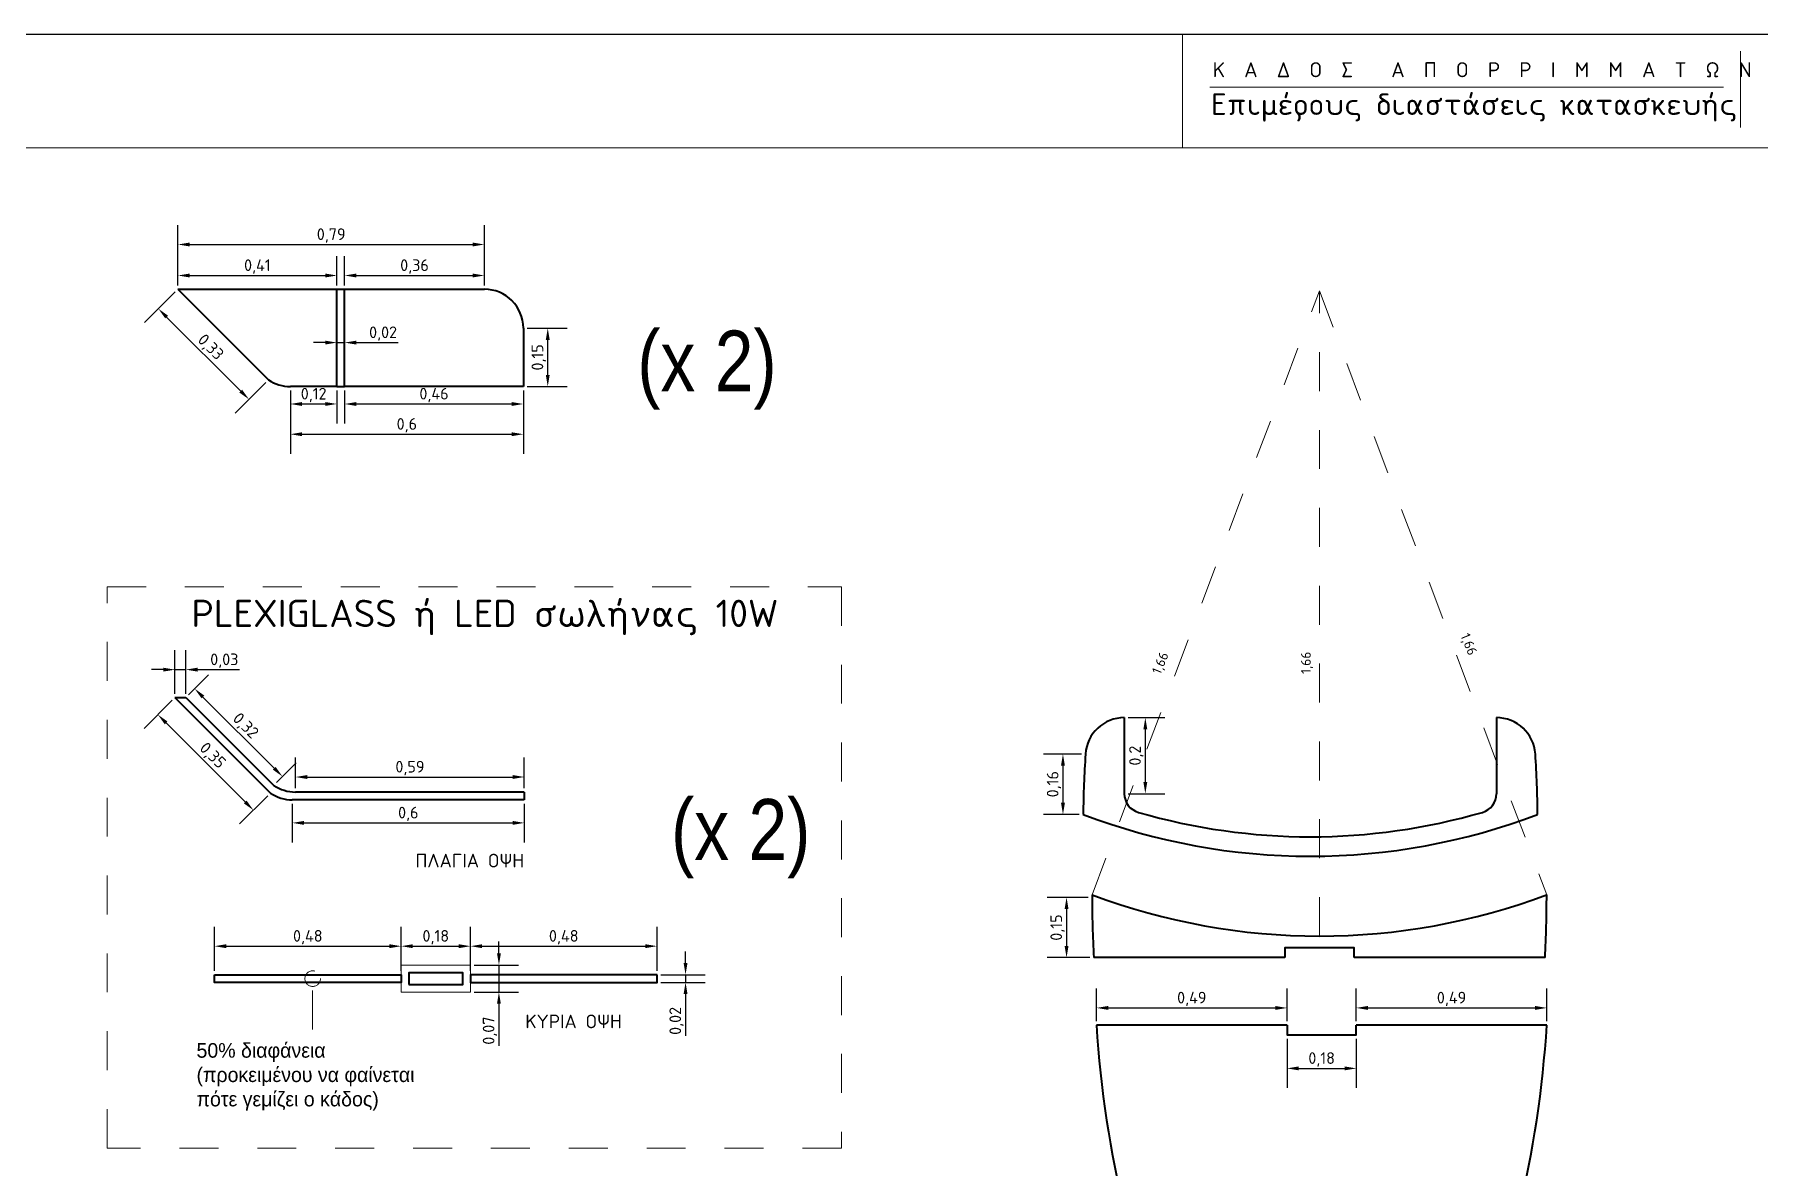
# Model space of a CAD drawing. Header units: millimetres. Extents: x 1077.9 to 1156.3, y 218.3 to 239.8.
# Drawn here: x 1148.218 to 1152.649, y 221.495 to 224.406 of the extents above; entities that cross this region are included whole.
import ezdxf

# ---------------------------------------------------------------- set-up
doc = ezdxf.new("R2010")
doc.units = ezdxf.units.MM
doc.header["$PDMODE"] = 34
doc.linetypes.add('HIDDEN2', pattern=[4.7625, 3.175, -1.5875])
doc.styles.get("Standard").update_dxf_attribs({"font": 'isocpeur.ttf'})
doc.dimstyles.new('ISO-25', dxfattribs={"dimtxt": 0.03, "dimasz": 0.03, "dimexe": 0.05, "dimexo": 0.01, "dimgap": 0.005, "dimtad": 1, "dimtxsty": 'Standard', "dimcen": 0.1, "dimadec": 0, "dimazin": 0, "dimtfac": 1, "dimtmove": 0, "dimatfit": 3, "dimfxl": 1, "dimarcsym": 0})

# ---------------------------------------------------------------- blocks, each defined once
blk = doc.blocks.new('*D105')
at = {"color": 0, "lineweight": -2, "transparency": 16777216}
for p, q in [((1150.9459, 221.8706), (1150.9459, 221.9549)), ((1151.4352, 221.8706), (1151.4352, 221.9549)), ((1150.9759, 221.9049), (1151.4052, 221.9049))]:
    blk.add_line(p, q, dxfattribs=at)
at = {"color": 0, "transparency": 16777216}
for points in [[(1150.9759, 221.9099), (1150.9759, 221.8999), (1150.9459, 221.9049)], [(1151.4052, 221.9099), (1151.4052, 221.8999), (1151.4352, 221.9049)]]:
    blk.add_solid(points, dxfattribs=at)
at = {"layer": 'Defpoints', "color": 0, "transparency": 16777216}
for p in [(1151.4352, 221.9049), (1150.9459, 221.8606), (1151.4352, 221.8606)]:
    blk.add_point(p, dxfattribs=at)
at = {"color": 0, "lineweight": 5, "transparency": 16777216, "insert": (1151.1906, 221.9279), "char_height": 0.03, "attachment_point": 5}
blk.add_mtext('0,49', dxfattribs=at)
blk = doc.blocks.new('*D106')
at = {"color": 0, "lineweight": -2, "transparency": 16777216}
for p, q in [((1151.6132, 221.8706), (1151.6132, 221.9549)), ((1152.1025, 221.8706), (1152.1025, 221.9549)), ((1151.6432, 221.9049), (1152.0725, 221.9049))]:
    blk.add_line(p, q, dxfattribs=at)
at = {"color": 0, "transparency": 16777216}
for points in [[(1151.6432, 221.9099), (1151.6432, 221.8999), (1151.6132, 221.9049)], [(1152.0725, 221.9099), (1152.0725, 221.8999), (1152.1025, 221.9049)]]:
    blk.add_solid(points, dxfattribs=at)
at = {"layer": 'Defpoints', "color": 0, "transparency": 16777216}
for p in [(1152.1025, 221.9049), (1151.6132, 221.8606), (1152.1025, 221.8606)]:
    blk.add_point(p, dxfattribs=at)
at = {"color": 0, "lineweight": 5, "transparency": 16777216, "insert": (1151.8578, 221.9279), "char_height": 0.03, "attachment_point": 5}
blk.add_mtext('0,49', dxfattribs=at)
blk = doc.blocks.new('*D107')
at = {"color": 0, "lineweight": -2, "transparency": 16777216}
for p, q in [((1151.4352, 221.8257), (1151.4352, 221.6995)), ((1151.6132, 221.8257), (1151.6132, 221.6995)), ((1151.4652, 221.7495), (1151.5832, 221.7495))]:
    blk.add_line(p, q, dxfattribs=at)
at = {"color": 0, "transparency": 16777216}
for points in [[(1151.4652, 221.7545), (1151.4652, 221.7445), (1151.4352, 221.7495)], [(1151.5832, 221.7545), (1151.5832, 221.7445), (1151.6132, 221.7495)]]:
    blk.add_solid(points, dxfattribs=at)
at = {"layer": 'Defpoints', "color": 0, "transparency": 16777216}
for p in [(1151.4352, 221.8357), (1151.6132, 221.8357), (1151.6132, 221.7495)]:
    blk.add_point(p, dxfattribs=at)
at = {"color": 0, "lineweight": 5, "transparency": 16777216, "insert": (1151.5242, 221.7725), "char_height": 0.03, "attachment_point": 5}
blk.add_mtext('0,18', dxfattribs=at)
blk = doc.blocks.new('*D108')
at = {"color": 0, "lineweight": -2, "transparency": 16777216}
for p, q in [((1150.9076, 222.5572), (1150.8098, 222.5572)), ((1150.8598, 222.5272), (1150.8598, 222.4321)), ((1150.9018, 222.4021), (1150.8098, 222.4021))]:
    blk.add_line(p, q, dxfattribs=at)
at = {"color": 0, "transparency": 16777216}
for points in [[(1150.8548, 222.5272), (1150.8648, 222.5272), (1150.8598, 222.5572)], [(1150.8548, 222.4321), (1150.8648, 222.4321), (1150.8598, 222.4021)]]:
    blk.add_solid(points, dxfattribs=at)
at = {"layer": 'Defpoints', "color": 0, "transparency": 16777216}
for p in [(1150.9176, 222.5572), (1150.8598, 222.4021), (1150.9118, 222.4021)]:
    blk.add_point(p, dxfattribs=at)
at = {"color": 0, "lineweight": 5, "transparency": 16777216, "insert": (1150.8368, 222.4796), "char_height": 0.03, "attachment_point": 5, "rotation": 90}
blk.add_mtext('0,16', dxfattribs=at)
blk = doc.blocks.new('*D110')
at = {"color": 0, "lineweight": -2, "transparency": 16777216}
for p, q in [((1151.0274, 222.6506), (1151.1213, 222.6506)), ((1151.0713, 222.6206), (1151.0713, 222.4853)), ((1151.0274, 222.4553), (1151.1213, 222.4553))]:
    blk.add_line(p, q, dxfattribs=at)
at = {"color": 0, "transparency": 16777216}
for points in [[(1151.0663, 222.6206), (1151.0763, 222.6206), (1151.0713, 222.6506)], [(1151.0663, 222.4853), (1151.0763, 222.4853), (1151.0713, 222.4553)]]:
    blk.add_solid(points, dxfattribs=at)
at = {"layer": 'Defpoints', "color": 0, "transparency": 16777216}
for p in [(1151.0174, 222.6506), (1151.0174, 222.4553), (1151.0713, 222.4553)]:
    blk.add_point(p, dxfattribs=at)
at = {"color": 0, "lineweight": 5, "transparency": 16777216, "insert": (1151.0483, 222.553), "char_height": 0.03, "attachment_point": 5, "rotation": 90}
blk.add_mtext('0,2', dxfattribs=at)
blk = doc.blocks.new('*D112')
at = {"color": 0, "lineweight": -2, "transparency": 16777216}
for p, q in [((1150.9247, 222.1887), (1150.819, 222.1887)), ((1150.869, 222.1587), (1150.869, 222.0642)), ((1150.929, 222.0342), (1150.819, 222.0342))]:
    blk.add_line(p, q, dxfattribs=at)
at = {"color": 0, "transparency": 16777216}
for points in [[(1150.864, 222.1587), (1150.874, 222.1587), (1150.869, 222.1887)], [(1150.864, 222.0642), (1150.874, 222.0642), (1150.869, 222.0342)]]:
    blk.add_solid(points, dxfattribs=at)
at = {"layer": 'Defpoints', "color": 0, "transparency": 16777216}
for p in [(1150.9347, 222.1887), (1150.869, 222.0342), (1150.939, 222.0342)]:
    blk.add_point(p, dxfattribs=at)
at = {"color": 0, "lineweight": 5, "transparency": 16777216, "insert": (1150.846, 222.1114), "char_height": 0.03, "attachment_point": 5, "rotation": 90}
blk.add_mtext('0,15', dxfattribs=at)
blk = doc.blocks.new('*D149')
at = {"color": 0, "lineweight": -2, "transparency": 16777216}
for p, q in [((1148.8805, 222.4296), (1148.8805, 222.3302)), ((1149.4764, 222.4296), (1149.4764, 222.3302)), ((1148.9105, 222.3802), (1149.4464, 222.3802))]:
    blk.add_line(p, q, dxfattribs=at)
at = {"color": 0, "transparency": 16777216}
for points in [[(1148.9105, 222.3852), (1148.9105, 222.3752), (1148.8805, 222.3802)], [(1149.4464, 222.3852), (1149.4464, 222.3752), (1149.4764, 222.3802)]]:
    blk.add_solid(points, dxfattribs=at)
at = {"layer": 'Defpoints', "color": 0, "transparency": 16777216}
for p in [(1148.8805, 222.4396), (1149.4764, 222.4396), (1149.4764, 222.3802)]:
    blk.add_point(p, dxfattribs=at)
at = {"color": 0, "lineweight": 5, "transparency": 16777216, "insert": (1149.1784, 222.4032), "char_height": 0.03, "attachment_point": 5}
blk.add_mtext('0,6', dxfattribs=at)
blk = doc.blocks.new('*D151')
at = {"color": 0, "lineweight": -2, "transparency": 16777216}
for p, q in [((1148.572, 222.6951), (1148.4998, 222.623)), ((1148.7594, 222.4341), (1148.5564, 222.6372)), ((1148.8174, 222.4497), (1148.7453, 222.3776))]:
    blk.add_line(p, q, dxfattribs=at)
at = {"color": 0, "transparency": 16777216}
for points in [[(1148.5599, 222.6407), (1148.5529, 222.6336), (1148.5352, 222.6584)], [(1148.763, 222.4377), (1148.7559, 222.4306), (1148.7806, 222.4129)]]:
    blk.add_solid(points, dxfattribs=at)
at = {"layer": 'Defpoints', "color": 0, "transparency": 16777216}
for p in [(1148.579, 222.7022), (1148.5352, 222.6584), (1148.8245, 222.4568)]:
    blk.add_point(p, dxfattribs=at)
at = {"color": 0, "lineweight": 5, "transparency": 16777216, "insert": (1148.6742, 222.5519), "char_height": 0.03, "attachment_point": 5, "rotation": 315}
blk.add_mtext('0,35', dxfattribs=at)
blk = doc.blocks.new('*D152')
at = {"color": 0, "lineweight": -2, "transparency": 16777216}
for p, q in [((1148.579, 222.7122), (1148.579, 222.8239)), ((1148.6072, 222.7122), (1148.6072, 222.8239)), ((1148.549, 222.7739), (1148.519, 222.7739)), ((1148.579, 222.7739), (1148.6072, 222.7739)), ((1148.6372, 222.7739), (1148.7447, 222.7739))]:
    blk.add_line(p, q, dxfattribs=at)
at = {"color": 0, "transparency": 16777216}
for points in [[(1148.549, 222.7789), (1148.549, 222.7689), (1148.579, 222.7739)], [(1148.6372, 222.7789), (1148.6372, 222.7689), (1148.6072, 222.7739)]]:
    blk.add_solid(points, dxfattribs=at)
at = {"layer": 'Defpoints', "color": 0, "transparency": 16777216}
for p in [(1148.6072, 222.7739), (1148.579, 222.7022), (1148.6072, 222.7022)]:
    blk.add_point(p, dxfattribs=at)
at = {"color": 0, "lineweight": 5, "transparency": 16777216, "insert": (1148.7059, 222.7969), "char_height": 0.03, "attachment_point": 5}
blk.add_mtext('0,03', dxfattribs=at)
blk = doc.blocks.new('*D153')
at = {"color": 0, "lineweight": -2, "transparency": 16777216}
for p, q in [((1148.6142, 222.7093), (1148.6652, 222.7602)), ((1148.651, 222.7036), (1148.8341, 222.5205)), ((1148.8398, 222.4837), (1148.8907, 222.5347))]:
    blk.add_line(p, q, dxfattribs=at)
at = {"color": 0, "transparency": 16777216}
for points in [[(1148.6546, 222.7072), (1148.6475, 222.7001), (1148.6298, 222.7249)], [(1148.8377, 222.5241), (1148.8306, 222.517), (1148.8554, 222.4993)]]:
    blk.add_solid(points, dxfattribs=at)
at = {"layer": 'Defpoints', "color": 0, "transparency": 16777216}
for p in [(1148.6072, 222.7022), (1148.8554, 222.4993), (1148.8327, 222.4767)]:
    blk.add_point(p, dxfattribs=at)
at = {"color": 0, "lineweight": 5, "transparency": 16777216, "insert": (1148.7589, 222.6283), "char_height": 0.03, "attachment_point": 5, "rotation": 315}
blk.add_mtext('0,32', dxfattribs=at)
blk = doc.blocks.new('*D154')
at = {"color": 0, "lineweight": -2, "transparency": 16777216}
for p, q in [((1148.8887, 222.4695), (1148.8887, 222.5481)), ((1149.4764, 222.4695), (1149.4764, 222.5481)), ((1148.9187, 222.4981), (1149.4464, 222.4981))]:
    blk.add_line(p, q, dxfattribs=at)
at = {"color": 0, "transparency": 16777216}
for points in [[(1148.9187, 222.5031), (1148.9187, 222.4931), (1148.8887, 222.4981)], [(1149.4464, 222.5031), (1149.4464, 222.4931), (1149.4764, 222.4981)]]:
    blk.add_solid(points, dxfattribs=at)
at = {"layer": 'Defpoints', "color": 0, "transparency": 16777216}
for p in [(1149.4764, 222.4981), (1148.8887, 222.4595), (1149.4764, 222.4595)]:
    blk.add_point(p, dxfattribs=at)
at = {"color": 0, "lineweight": 5, "transparency": 16777216, "insert": (1149.1826, 222.5211), "char_height": 0.03, "attachment_point": 5}
blk.add_mtext('0,59', dxfattribs=at)
blk = doc.blocks.new('*D155')
at = {"color": 0, "lineweight": -2, "transparency": 16777216}
for p, q in [((1148.8755, 223.4912), (1148.8755, 223.4064)), ((1148.995, 223.4912), (1148.995, 223.4064)), ((1148.9055, 223.4564), (1148.965, 223.4564))]:
    blk.add_line(p, q, dxfattribs=at)
at = {"color": 0, "transparency": 16777216}
for points in [[(1148.9055, 223.4614), (1148.9055, 223.4514), (1148.8755, 223.4564)], [(1148.965, 223.4614), (1148.965, 223.4514), (1148.995, 223.4564)]]:
    blk.add_solid(points, dxfattribs=at)
at = {"layer": 'Defpoints', "color": 0, "transparency": 16777216}
for p in [(1148.8755, 223.5012), (1148.995, 223.5012), (1148.995, 223.4564)]:
    blk.add_point(p, dxfattribs=at)
at = {"color": 0, "lineweight": 5, "transparency": 16777216, "insert": (1148.9353, 223.4794), "char_height": 0.03, "attachment_point": 5}
blk.add_mtext('0,12', dxfattribs=at)
blk = doc.blocks.new('*D156')
at = {"color": 0, "lineweight": -2, "transparency": 16777216}
for p, q in [((1148.965, 223.6141), (1148.935, 223.6141)), ((1148.995, 223.6162), (1148.995, 223.5641)), ((1148.995, 223.6141), (1149.0149, 223.6141)), ((1149.0149, 223.6162), (1149.0149, 223.5641)), ((1149.0449, 223.6141), (1149.1524, 223.6141))]:
    blk.add_line(p, q, dxfattribs=at)
at = {"color": 0, "transparency": 16777216}
for points in [[(1148.965, 223.6191), (1148.965, 223.6091), (1148.995, 223.6141)], [(1149.0449, 223.6191), (1149.0449, 223.6091), (1149.0149, 223.6141)]]:
    blk.add_solid(points, dxfattribs=at)
at = {"layer": 'Defpoints', "color": 0, "transparency": 16777216}
for p in [(1148.995, 223.6262), (1149.0149, 223.6262), (1149.0149, 223.6141)]:
    blk.add_point(p, dxfattribs=at)
at = {"color": 0, "lineweight": 5, "transparency": 16777216, "insert": (1149.1136, 223.6371), "char_height": 0.03, "attachment_point": 5}
blk.add_mtext('0,02', dxfattribs=at)
blk = doc.blocks.new('*D157')
at = {"color": 0, "lineweight": -2, "transparency": 16777216}
for p, q in [((1149.0149, 223.4912), (1149.0149, 223.4064)), ((1149.4739, 223.4912), (1149.4739, 223.4064)), ((1149.0449, 223.4564), (1149.4439, 223.4564))]:
    blk.add_line(p, q, dxfattribs=at)
at = {"color": 0, "transparency": 16777216}
for points in [[(1149.0449, 223.4614), (1149.0449, 223.4514), (1149.0149, 223.4564)], [(1149.4439, 223.4614), (1149.4439, 223.4514), (1149.4739, 223.4564)]]:
    blk.add_solid(points, dxfattribs=at)
at = {"layer": 'Defpoints', "color": 0, "transparency": 16777216}
for p in [(1149.0149, 223.5012), (1149.4739, 223.5012), (1149.4739, 223.4564)]:
    blk.add_point(p, dxfattribs=at)
at = {"color": 0, "lineweight": 5, "transparency": 16777216, "insert": (1149.2444, 223.4794), "char_height": 0.03, "attachment_point": 5}
blk.add_mtext('0,46', dxfattribs=at)
blk = doc.blocks.new('*D134')
at = {"color": 0, "lineweight": -2, "transparency": 16777216}
for p, q in [((1148.8755, 223.4912), (1148.8755, 223.3287)), ((1149.4739, 223.4912), (1149.4739, 223.3287)), ((1148.9055, 223.3787), (1149.4439, 223.3787))]:
    blk.add_line(p, q, dxfattribs=at)
at = {"color": 0, "transparency": 16777216}
for points in [[(1148.9055, 223.3837), (1148.9055, 223.3737), (1148.8755, 223.3787)], [(1149.4439, 223.3837), (1149.4439, 223.3737), (1149.4739, 223.3787)]]:
    blk.add_solid(points, dxfattribs=at)
at = {"layer": 'Defpoints', "color": 0, "transparency": 16777216}
for p in [(1148.8755, 223.5012), (1149.4739, 223.5012), (1149.4739, 223.3787)]:
    blk.add_point(p, dxfattribs=at)
at = {"color": 0, "lineweight": 5, "transparency": 16777216, "insert": (1149.1747, 223.4017), "char_height": 0.03, "attachment_point": 5}
blk.add_mtext('0,6', dxfattribs=at)
blk = doc.blocks.new('*D159')
at = {"color": 0, "lineweight": -2, "transparency": 16777216}
for p, q in [((1148.5796, 223.7441), (1148.5012, 223.6657)), ((1148.7482, 223.4894), (1148.5577, 223.6798)), ((1148.8125, 223.5113), (1148.734, 223.4328))]:
    blk.add_line(p, q, dxfattribs=at)
at = {"color": 0, "transparency": 16777216}
for points in [[(1148.5613, 223.6833), (1148.5542, 223.6763), (1148.5365, 223.701)], [(1148.7517, 223.4929), (1148.7446, 223.4858), (1148.7694, 223.4682)]]:
    blk.add_solid(points, dxfattribs=at)
at = {"layer": 'Defpoints', "color": 0, "transparency": 16777216}
for p in [(1148.5867, 223.7512), (1148.5365, 223.701), (1148.8196, 223.5183)]:
    blk.add_point(p, dxfattribs=at)
at = {"color": 0, "lineweight": 5, "transparency": 16777216, "insert": (1148.6692, 223.6009), "char_height": 0.03, "attachment_point": 5, "rotation": 315}
blk.add_mtext('0,33', dxfattribs=at)
blk = doc.blocks.new('*D160')
at = {"color": 0, "lineweight": -2, "transparency": 16777216}
for p, q in [((1148.5867, 223.7612), (1148.5867, 223.8365)), ((1148.995, 223.7612), (1148.995, 223.8365)), ((1148.6167, 223.7865), (1148.965, 223.7865))]:
    blk.add_line(p, q, dxfattribs=at)
at = {"color": 0, "transparency": 16777216}
for points in [[(1148.6167, 223.7915), (1148.6167, 223.7815), (1148.5867, 223.7865)], [(1148.965, 223.7915), (1148.965, 223.7815), (1148.995, 223.7865)]]:
    blk.add_solid(points, dxfattribs=at)
at = {"layer": 'Defpoints', "color": 0, "transparency": 16777216}
for p in [(1148.995, 223.7865), (1148.5867, 223.7512), (1148.995, 223.7512)]:
    blk.add_point(p, dxfattribs=at)
at = {"color": 0, "lineweight": 5, "transparency": 16777216, "insert": (1148.7908, 223.8095), "char_height": 0.03, "attachment_point": 5}
blk.add_mtext('0,41', dxfattribs=at)
blk = doc.blocks.new('*D161')
at = {"color": 0, "lineweight": -2, "transparency": 16777216}
for p, q in [((1149.0149, 223.7612), (1149.0149, 223.8365)), ((1149.3739, 223.7612), (1149.3739, 223.8365)), ((1149.0449, 223.7865), (1149.3439, 223.7865))]:
    blk.add_line(p, q, dxfattribs=at)
at = {"color": 0, "transparency": 16777216}
for points in [[(1149.0449, 223.7915), (1149.0449, 223.7815), (1149.0149, 223.7865)], [(1149.3439, 223.7915), (1149.3439, 223.7815), (1149.3739, 223.7865)]]:
    blk.add_solid(points, dxfattribs=at)
at = {"layer": 'Defpoints', "color": 0, "transparency": 16777216}
for p in [(1149.3739, 223.7865), (1149.0149, 223.7512), (1149.3739, 223.7512)]:
    blk.add_point(p, dxfattribs=at)
at = {"color": 0, "lineweight": 5, "transparency": 16777216, "insert": (1149.1944, 223.8095), "char_height": 0.03, "attachment_point": 5}
blk.add_mtext('0,36', dxfattribs=at)
blk = doc.blocks.new('*D162')
at = {"color": 0, "lineweight": -2, "transparency": 16777216}
for p, q in [((1148.5867, 223.7612), (1148.5867, 223.9161)), ((1149.3739, 223.7612), (1149.3739, 223.9161)), ((1148.6167, 223.8661), (1149.3439, 223.8661))]:
    blk.add_line(p, q, dxfattribs=at)
at = {"color": 0, "transparency": 16777216}
for points in [[(1148.6167, 223.8711), (1148.6167, 223.8611), (1148.5867, 223.8661)], [(1149.3439, 223.8711), (1149.3439, 223.8611), (1149.3739, 223.8661)]]:
    blk.add_solid(points, dxfattribs=at)
at = {"layer": 'Defpoints', "color": 0, "transparency": 16777216}
for p in [(1149.3739, 223.8661), (1148.5867, 223.7512), (1149.3739, 223.7512)]:
    blk.add_point(p, dxfattribs=at)
at = {"color": 0, "lineweight": 5, "transparency": 16777216, "insert": (1148.9803, 223.8891), "char_height": 0.03, "attachment_point": 5}
blk.add_mtext('0,79', dxfattribs=at)
blk = doc.blocks.new('*D164')
at = {"color": 0, "lineweight": -2, "transparency": 16777216}
for p, q in [((1149.4839, 223.6512), (1149.5866, 223.6512)), ((1149.5366, 223.5312), (1149.5366, 223.6212)), ((1149.4839, 223.5012), (1149.5866, 223.5012))]:
    blk.add_line(p, q, dxfattribs=at)
at = {"color": 0, "transparency": 16777216}
for points in [[(1149.5316, 223.6212), (1149.5416, 223.6212), (1149.5366, 223.6512)], [(1149.5316, 223.5312), (1149.5416, 223.5312), (1149.5366, 223.5012)]]:
    blk.add_solid(points, dxfattribs=at)
at = {"layer": 'Defpoints', "color": 0, "transparency": 16777216}
for p in [(1149.4739, 223.6512), (1149.5366, 223.6512), (1149.4739, 223.5012)]:
    blk.add_point(p, dxfattribs=at)
at = {"color": 0, "lineweight": 5, "transparency": 16777216, "insert": (1149.5136, 223.5762), "char_height": 0.03, "attachment_point": 5, "rotation": 90}
blk.add_mtext('0,15', dxfattribs=at)
blk = doc.blocks.new('*D178')
at = {"color": 0, "lineweight": -2, "transparency": 16777216}
for p, q in [((1148.6807, 222.0002), (1148.6807, 222.1135)), ((1149.16, 222.0002), (1149.16, 222.1135)), ((1148.7107, 222.0635), (1149.13, 222.0635))]:
    blk.add_line(p, q, dxfattribs=at)
at = {"color": 0, "transparency": 16777216}
for points in [[(1148.7107, 222.0685), (1148.7107, 222.0585), (1148.6807, 222.0635)], [(1149.13, 222.0685), (1149.13, 222.0585), (1149.16, 222.0635)]]:
    blk.add_solid(points, dxfattribs=at)
at = {"layer": 'Defpoints', "color": 0, "transparency": 16777216}
for p in [(1149.16, 222.0635), (1148.6807, 221.9902), (1149.16, 221.9902)]:
    blk.add_point(p, dxfattribs=at)
at = {"color": 0, "lineweight": 5, "transparency": 16777216, "insert": (1148.9203, 222.0865), "char_height": 0.03, "attachment_point": 5}
blk.add_mtext('0,48', dxfattribs=at)
blk = doc.blocks.new('*D180')
at = {"color": 0, "lineweight": -2, "transparency": 16777216}
for p, q in [((1149.338, 222.0002), (1149.338, 222.1135)), ((1149.8172, 222.0002), (1149.8172, 222.1135)), ((1149.368, 222.0635), (1149.7872, 222.0635))]:
    blk.add_line(p, q, dxfattribs=at)
at = {"color": 0, "transparency": 16777216}
for points in [[(1149.368, 222.0685), (1149.368, 222.0585), (1149.338, 222.0635)], [(1149.7872, 222.0685), (1149.7872, 222.0585), (1149.8172, 222.0635)]]:
    blk.add_solid(points, dxfattribs=at)
at = {"layer": 'Defpoints', "color": 0, "transparency": 16777216}
for p in [(1149.8172, 222.0635), (1149.338, 221.9902), (1149.8172, 221.9902)]:
    blk.add_point(p, dxfattribs=at)
at = {"color": 0, "lineweight": 5, "transparency": 16777216, "insert": (1149.5776, 222.0865), "char_height": 0.03, "attachment_point": 5}
blk.add_mtext('0,48', dxfattribs=at)
blk = doc.blocks.new('*D181')
at = {"color": 0, "lineweight": -2, "transparency": 16777216}
for p, q in [((1149.8905, 222.0202), (1149.8905, 222.0502)), ((1149.8272, 221.9902), (1149.9405, 221.9902)), ((1149.8272, 221.9703), (1149.9405, 221.9703)), ((1149.8905, 221.9902), (1149.8905, 221.9703)), ((1149.8905, 221.9403), (1149.8905, 221.8328))]:
    blk.add_line(p, q, dxfattribs=at)
at = {"color": 0, "transparency": 16777216}
for points in [[(1149.8855, 222.0202), (1149.8955, 222.0202), (1149.8905, 221.9902)], [(1149.8855, 221.9403), (1149.8955, 221.9403), (1149.8905, 221.9703)]]:
    blk.add_solid(points, dxfattribs=at)
at = {"layer": 'Defpoints', "color": 0, "transparency": 16777216}
for p in [(1149.8172, 221.9902), (1149.8172, 221.9703), (1149.8905, 221.9703)]:
    blk.add_point(p, dxfattribs=at)
at = {"color": 0, "lineweight": 5, "transparency": 16777216, "insert": (1149.8675, 221.8715), "char_height": 0.03, "attachment_point": 5, "rotation": 90}
blk.add_mtext('0,02', dxfattribs=at)
blk = doc.blocks.new('*D182')
at = {"color": 0, "lineweight": -2, "transparency": 16777216}
for p, q in [((1149.16, 222.0002), (1149.16, 222.1135)), ((1149.338, 222.0002), (1149.338, 222.1135)), ((1149.19, 222.0635), (1149.308, 222.0635))]:
    blk.add_line(p, q, dxfattribs=at)
at = {"color": 0, "transparency": 16777216}
for points in [[(1149.19, 222.0685), (1149.19, 222.0585), (1149.16, 222.0635)], [(1149.308, 222.0685), (1149.308, 222.0585), (1149.338, 222.0635)]]:
    blk.add_solid(points, dxfattribs=at)
at = {"layer": 'Defpoints', "color": 0, "transparency": 16777216}
for p in [(1149.338, 222.0635), (1149.16, 221.9902), (1149.338, 221.9902)]:
    blk.add_point(p, dxfattribs=at)
at = {"color": 0, "lineweight": 5, "transparency": 16777216, "insert": (1149.249, 222.0865), "char_height": 0.03, "attachment_point": 5}
blk.add_mtext('0,18', dxfattribs=at)
blk = doc.blocks.new('*D183')
at = {"color": 0, "lineweight": -2, "transparency": 16777216}
for p, q in [((1149.4112, 222.0451), (1149.4112, 222.0751)), ((1149.348, 222.0151), (1149.4612, 222.0151)), ((1149.4112, 222.0151), (1149.4112, 221.9454)), ((1149.348, 221.9454), (1149.4612, 221.9454)), ((1149.4112, 221.9154), (1149.4112, 221.8079))]:
    blk.add_line(p, q, dxfattribs=at)
at = {"color": 0, "transparency": 16777216}
for points in [[(1149.4062, 222.0451), (1149.4162, 222.0451), (1149.4112, 222.0151)], [(1149.4062, 221.9154), (1149.4162, 221.9154), (1149.4112, 221.9454)]]:
    blk.add_solid(points, dxfattribs=at)
at = {"layer": 'Defpoints', "color": 0, "transparency": 16777216}
for p in [(1149.338, 222.0151), (1149.338, 221.9454), (1149.4112, 221.9454)]:
    blk.add_point(p, dxfattribs=at)
at = {"color": 0, "lineweight": 5, "transparency": 16777216, "insert": (1149.3882, 221.8466), "char_height": 0.03, "attachment_point": 5, "rotation": 90}
blk.add_mtext('0,07', dxfattribs=at)

msp = doc.modelspace()

# ---------------------------------------------------------------- linework, layer by layer
at = {"color": 1, "lineweight": 5}
for p, q in [((1151.1672, 224.1142), (1151.1672, 224.4056)), ((1152.6, 224.1667), (1152.6, 224.363)), ((1151.2373, 224.2704), (1152.5559, 224.2704)), ((1145.9972, 224.1142), (1156.3372, 224.1142))]:
    msp.add_line(p, q, dxfattribs=at)
at = {"color": 4, "lineweight": 40}
for p, q in [((1148.5867, 223.7512), (1149.3739, 223.7512)), ((1148.5867, 223.7512), (1148.8196, 223.5183)), ((1148.995, 223.5012), (1148.995, 223.7512)), ((1149.0149, 223.5012), (1149.0149, 223.7512)), ((1149.4739, 223.6512), (1149.4739, 223.5012)), ((1148.995, 223.5012), (1148.8755, 223.5012)), ((1148.995, 223.5012), (1149.0149, 223.5012)), ((1149.4739, 223.5012), (1149.0149, 223.5012)), ((1148.579, 222.7022), (1148.8245, 222.4568)), ((1148.579, 222.7022), (1148.6072, 222.7022)), ((1148.6072, 222.7022), (1148.8327, 222.4767)), ((1151.0174, 222.6506), (1151.0174, 222.4553)), ((1151.9732, 222.6506), (1151.9732, 222.4553)), ((1149.4764, 222.4595), (1148.8887, 222.4595)), ((1149.4764, 222.4595), (1149.4764, 222.4396)), ((1149.4764, 222.4396), (1148.8805, 222.4396)), ((1151.4294, 222.0342), (1150.939, 222.0342)), ((1152.0979, 222.0342), (1151.6074, 222.0342)), ((1151.4352, 221.8606), (1150.9459, 221.8606)), ((1152.1025, 221.8606), (1151.6132, 221.8606))]:
    msp.add_line(p, q, dxfattribs=at)
at = {"color": 1, "linetype": 'HIDDEN2', "lineweight": 5, "ltscale": 0.02}
for p, q in [((1150.9347, 222.1956), (1151.5184, 223.7473)), ((1151.5184, 222.0894), (1151.5184, 223.7473)), ((1151.5184, 223.7473), (1152.1021, 222.1956))]:
    msp.add_line(p, q, dxfattribs=at)
at = {"color": 1, "linetype": 'HIDDEN2', "lineweight": 5, "ltscale": 0.01}
msp.add_line((1148.9328, 221.8496), (1148.9328, 221.9603), dxfattribs=at)
msp.add_lwpolyline([(1145.9972, 218.5172), (1156.3372, 218.5172), (1156.3372, 224.4056), (1145.9972, 224.4056)], close=True)
msp.add_lwpolyline([(1148.4049, 222.9866), (1150.2907, 222.9866), (1150.2907, 221.545), (1148.4049, 221.545)], close=True, dxfattribs=at)
at = {"color": 4, "lineweight": 40}
for points in [[(1151.6074, 222.0342), (1151.6074, 222.0591), (1151.4294, 222.0591), (1151.4294, 222.0342)], [(1151.4352, 221.8606), (1151.4352, 221.8357), (1151.6132, 221.8357), (1151.6132, 221.8606)]]:
    msp.add_lwpolyline(points, dxfattribs=at)
at = {"color": 1, "lineweight": 5}
msp.add_lwpolyline([(1149.16, 221.9454), (1149.338, 221.9454), (1149.338, 222.0151), (1149.16, 222.0151)], close=True, dxfattribs=at)
at = {"color": 4, "lineweight": 40}
for points in [[(1148.6807, 221.9902), (1149.16, 221.9902), (1149.16, 221.9703), (1148.6807, 221.9703)], [(1149.1799, 221.9652), (1149.3181, 221.9652), (1149.3181, 221.9952), (1149.1799, 221.9952)], [(1149.8172, 221.9902), (1149.338, 221.9902), (1149.338, 221.9703), (1149.8172, 221.9703)]]:
    msp.add_lwpolyline(points, close=True, dxfattribs=at)
at = {"color": 1, "linetype": 'HIDDEN2', "lineweight": 5, "ltscale": 0.01}
msp.add_circle((1148.9328, 221.9802), 0.02, dxfattribs=at)
at = {"color": 4, "lineweight": 40}
for centre, radius, start, end in [((1149.3739, 223.6512), 0.1, 360, 90), ((1148.8755, 223.6012), 0.1, 235.9555, 270), ((1151.0174, 222.5506), 0.1, 90, 176.2516), ((1151.9732, 222.5506), 0.1, 3.7484, 90), ((1153.7159, 222.3738), 2.8043, 176.2516, 179.4231), ((1149.2747, 222.3738), 2.8043, 0.5769, 3.7484), ((1148.8805, 222.5396), 0.1, 235.9555, 270), ((1148.8887, 222.5595), 0.1, 235.9555, 270), ((1151.0674, 222.4553), 0.05, 180, 253.8441), ((1151.9232, 222.4553), 0.05, 286.1559, 0), ((1151.4953, 223.9324), 1.6378, 249.1273, 290.8727), ((1151.4953, 223.9324), 1.5878, 253.8441, 286.1559), ((1153.739, 222.1887), 2.8043, 179.8591, 183.1577), ((1151.5184, 223.7473), 1.6578, 249.3857, 290.6143), ((1149.2978, 222.1887), 2.8043, 356.8423, 0.1409), ((1153.7448, 222.035), 2.8043, 183.5649, 203.6115), ((1149.3036, 222.035), 2.8043, 336.3885, 356.4351)]:
    msp.add_arc(centre, radius, start, end, dxfattribs=at)

# ---------------------------------------------------------------- texts
at = {"color": 1, "lineweight": 5, "attachment_point": 1}
for s, insert, char_height, width in [('Κ  Α  Δ  Ο  Σ    Α  Π  Ο  Ρ  Ρ  Ι  Μ  Μ  Α  Τ  Ω  Ν', (1151.2443, 224.3344), 0.0385, 1.682218), ('Επιμέρους διαστάσεις κατασκευής', (1151.2402, 224.2543), 0.05544, 2.422395), ('{\\fArial Narrow|b0|i0|c0|p34;(x 2)}', (1149.7665, 223.6449), 0.15625, 0.349124), ('PLEXIGLASS ή LED σωλήνας 10W ', (1148.6214, 222.9535), 0.07, 3.058579), ('{\\fArial Narrow|b0|i0|c0|p34;(x 2)}', (1149.8532, 222.4415), 0.15625, 0.349124), ('ΠΛΑΓΙΑ ΟΨΗ', (1149.197, 222.3009), 0.035, 1.52929), ('ΚΥΡΙΑ ΟΨΗ', (1149.479, 221.8877), 0.035, 1.52929), ('{\\fCentury Gothic|b0|i0|c0|p34;50% \\fCentury Gothic|b0|i0|c161|p34;διαφάνεια\\P(προκειμένου να φαίνεται \\Pπότε γεμίζει ο κάδος)}', (1148.6345, 221.8145), 0.0375, 1.117555)]:
    msp.add_mtext(s, dxfattribs=dict(at, insert=insert, char_height=char_height, width=width))
at = {"color": 1, "linetype": 'HIDDEN2', "lineweight": 5, "ltscale": 0.02, "char_height": 0.025}
for insert, attachment_point, rotation in [((1151.925, 222.8177), 3, 292.3022), ((1151.0871, 222.7693), 1, 67.6978), ((1151.4712, 222.7629), 1, 90)]:
    msp.add_mtext_dynamic_manual_height_columns('1,66', width=0.135642, gutter_width=12.5, heights=[0], dxfattribs=dict(at, insert=insert, attachment_point=attachment_point, rotation=rotation))

# ---------------------------------------------------------------- dimensions: what is measured, and where the dimension line sits
at = {"color": 1, "lineweight": 5}
for p1, p2, distance, picture, middle in [((1148.5867, 223.7512), (1149.3739, 223.7512), 0.115, '*D162', (1148.9803, 223.8891)), ((1148.5867, 223.7512), (1148.995, 223.7512), 0.0353, '*D160', (1148.7908, 223.8095)), ((1149.0149, 223.7512), (1149.3739, 223.7512), 0.0353, '*D161', (1149.1944, 223.8095)), ((1148.8196, 223.5183), (1148.5867, 223.7512), 0.0709, '*D159', (1148.6692, 223.6009)), ((1148.6072, 222.7022), (1148.8327, 222.4767), 0.032, '*D153', (1148.7589, 222.6283)), ((1148.8245, 222.4568), (1148.579, 222.7022), 0.062, '*D151', (1148.6742, 222.5519)), ((1148.8887, 222.4595), (1149.4764, 222.4595), 0.0386, '*D154', (1149.1826, 222.5211))]:
    dim = msp.add_aligned_dim(p1=p1, p2=p2, distance=distance, dimstyle='ISO-25', dxfattribs=at)
    dim.commit()
    dim.dimension.update_dxf_attribs({"geometry": picture, "text_midpoint": middle})
for base, p1, p2, picture, middle in [((1149.0149, 223.6141), (1148.995, 223.6262), (1149.0149, 223.6262), '*D156', (1149.1136, 223.6371)), ((1148.995, 223.4564), (1148.8755, 223.5012), (1148.995, 223.5012), '*D155', (1148.9353, 223.4794)), ((1149.4739, 223.3787), (1148.8755, 223.5012), (1149.4739, 223.5012), '*D134', (1149.1747, 223.4017)), ((1149.4739, 223.4564), (1149.0149, 223.5012), (1149.4739, 223.5012), '*D157', (1149.2444, 223.4794)), ((1148.6072, 222.7739), (1148.579, 222.7022), (1148.6072, 222.7022), '*D152', (1148.7059, 222.7969)), ((1149.4764, 222.3802), (1148.8805, 222.4396), (1149.4764, 222.4396), '*D149', (1149.1784, 222.4032)), ((1149.16, 222.0635), (1148.6807, 221.9902), (1149.16, 221.9902), '*D178', (1148.9203, 222.0865)), ((1149.338, 222.0635), (1149.16, 221.9902), (1149.338, 221.9902), '*D182', (1149.249, 222.0865)), ((1149.8172, 222.0635), (1149.338, 221.9902), (1149.8172, 221.9902), '*D180', (1149.5776, 222.0865)), ((1151.4352, 221.9049), (1150.9459, 221.8606), (1151.4352, 221.8606), '*D105', (1151.1906, 221.9279)), ((1152.1025, 221.9049), (1151.6132, 221.8606), (1152.1025, 221.8606), '*D106', (1151.8578, 221.9279)), ((1151.6132, 221.7495), (1151.4352, 221.8357), (1151.6132, 221.8357), '*D107', (1151.5242, 221.7725))]:
    dim = msp.add_linear_dim(base=base, p1=p1, p2=p2, dimstyle='ISO-25', dxfattribs=at)
    dim.commit()
    dim.dimension.update_dxf_attribs({"geometry": picture, "text_midpoint": middle})
for base, p1, p2, angle, picture, middle in [((1149.5366, 223.6512), (1149.4739, 223.5012), (1149.4739, 223.6512), 90, '*D164', (1149.5136, 223.5762)), ((1151.0713, 222.4553), (1151.0174, 222.6506), (1151.0174, 222.4553), 90, '*D110', (1151.0483, 222.553)), ((1150.8598, 222.4021), (1150.9176, 222.5572), (1150.9118, 222.4021), 90, '*D108', (1150.8368, 222.4796)), ((1150.869, 222.0342), (1150.9347, 222.1887), (1150.939, 222.0342), 90, '*D112', (1150.846, 222.1114)), ((1149.4112, 221.9454), (1149.338, 222.0151), (1149.338, 221.9454), 270, '*D183', (1149.3882, 221.8466)), ((1149.8905, 221.9703), (1149.8172, 221.9902), (1149.8172, 221.9703), 270, '*D181', (1149.8675, 221.8715))]:
    dim = msp.add_linear_dim(base=base, p1=p1, p2=p2, angle=angle, dimstyle='ISO-25', dxfattribs=at)
    dim.commit()
    dim.dimension.update_dxf_attribs({"geometry": picture, "text_midpoint": middle})

doc.saveas('drawing.dxf')
